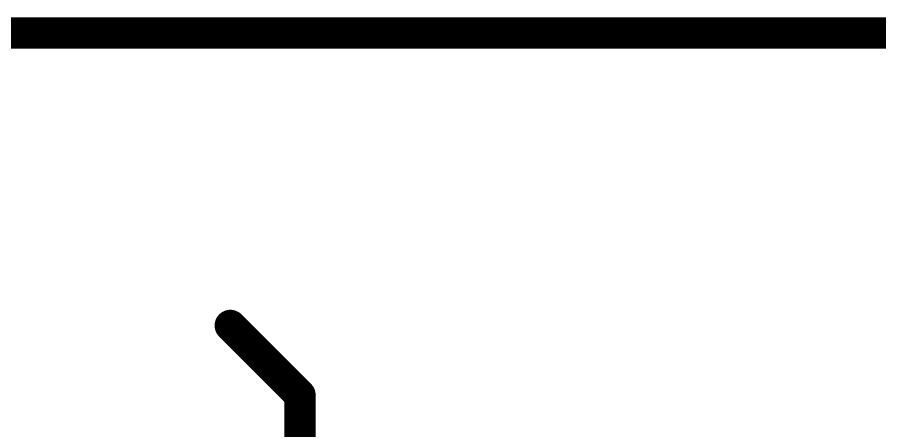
# Model space of a CAD drawing. Extents: x -0.1 to 29.3, y -0.1 to 15.4.
# Drawn here: x 18.68 to 25.63, y 12.03 to 15.37 of the extents above; entities that cross this region are included whole.
import ezdxf

# ---------------------------------------------------------------- set-up
doc = ezdxf.new("R2010")
doc.units = 0
for name, color, linetype in [('1', 12, 'CONTINUOUS'), ('16', 132, 'CONTINUOUS'), ('20', 53, 'CONTINUOUS')]:
    doc.layers.add(name, color=color, linetype=linetype)

msp = doc.modelspace()

# ---------------------------------------------------------------- linework, layer by layer
at = {"layer": '1', "const_width": 0.254}
for points in [[(29.21, 15.24), (0, 15.24)], [(20.955, 12.319), (20.394, 12.88)], [(20.955, 11.43), (20.955, 12.319)]]:
    msp.add_lwpolyline(points, dxfattribs=at)
at = {"layer": '1', "const_width": 0.127}
for points in [[(20.4389, 12.9249, 1), (20.3491, 12.8351)], [(21.0185, 12.319, 1), (20.8915, 12.319)], [(20.9101, 12.2741, 1), (20.9999, 12.3639)]]:
    msp.add_lwpolyline(points, format="xyb", dxfattribs=at)
at = {"layer": '16', "const_width": 0.254}
msp.add_lwpolyline([(29.21, 15.24), (0, 15.24)], dxfattribs=at)
at = {"layer": '20', "const_width": 0.254}
msp.add_lwpolyline([(0, 15.24), (29.21, 15.24)], dxfattribs=at)

doc.saveas('drawing.dxf')
